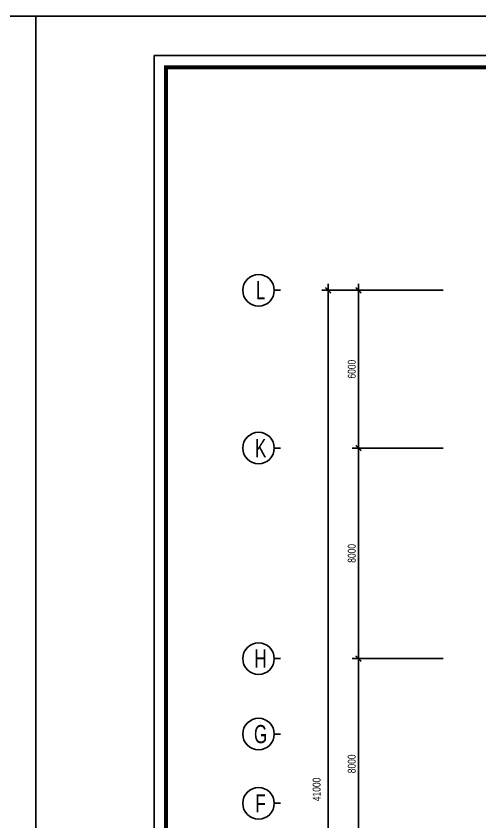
# Model space of a CAD drawing. Header units: metres. Extents: x 352651 to 1421851, y -87441 to -24441.
# Drawn here: x 1332001 to 1349624, y -55066 to -24441 of the extents above; entities that cross this region are included whole.
import ezdxf
from ezdxf.enums import TextEntityAlignment as Align

# ---------------------------------------------------------------- set-up
doc = ezdxf.new("R2010")
doc.units = ezdxf.units.M
doc.header["$LTSCALE"] = 300
doc.header["$MEASUREMENT"] = 0
doc.header["$PDMODE"] = 2
doc.linetypes.add('DASHED2', pattern=[0.375, 0.25, -0.125])
doc.layers.get('0').update_dxf_attribs({"linetype": 'CONTINUOUS'})
doc.layers.get('Defpoints').update_dxf_attribs({"linetype": 'CONTINUOUS'})
for name, color, linetype in [('0-TEXT', 7, 'CONTINUOUS'), ('0-THAY', 7, 'CONTINUOUS'), ('DIM', 1, 'CONTINUOUS'), ('HATCH', 145, 'CONTINUOUS'), ('TEXT', 4, 'CONTINUOUS'), ('THAY', 9, 'CONTINUOUS'), ('TUONG', 7, 'CONTINUOUS')]:
    doc.layers.add(name, color=color, linetype=linetype)
doc.styles.add('CHUKICHTHUOC', font='vnshx.shx', dxfattribs={"width": 0.8, "height": 300, "bigfont": '@extfont2.shx'})
doc.styles.add('CHUTENTRUC', font='VnAvantH.TTF', dxfattribs={"width": 0.8})
doc.dimstyles.new('150', dxfattribs={"dimscale": 150, "dimtxt": 2, "dimasz": 0.1, "dimexe": 1, "dimexo": 0, "dimgap": 0.7, "dimtad": 1, "dimdec": 0, "dimzin": 0, "dimdsep": 46, "dimtxsty": 'CHUKICHTHUOC', "dimblk": 'ARR', "dimcen": 0, "dimdle": 1, "dimclrd": 3, "dimclre": 3, "dimclrt": 3, "dimadec": 0, "dimazin": 0, "dimtfac": 1, "dimtdec": 0, "dimtix": 1, "dimtmove": 2, "dimatfit": 3, "dimldrblk": 'ARR', "dimfxl": 1, "dimtolj": 1, "dimtzin": 0, "dimarcsym": 0})

# ---------------------------------------------------------------- blocks, each defined once
blk = doc.blocks.new('ARR')
at = {"color": 1}
for p, q in [((-16, 0), (16, 0)), ((0, -16), (0, 16))]:
    blk.add_line(p, q, dxfattribs=at)
at = {"color": 3, "const_width": 3.6}
blk.add_lwpolyline([(-7.1, -7.1), (7.1, 7.1)], dxfattribs=at)
blk = doc.blocks.new('*D168')
at = {"layer": 'Defpoints', "color": 0, "transparency": 16777216}
for p in [(1345011, -34860), (1348228, -34860), (1348228, -40860)]:
    blk.add_point(p, dxfattribs=at)
at = {"layer": 'DIM', "color": 3, "lineweight": -2, "transparency": 16777216}
for p, q in [((1348228, -34860), (1344861, -34860)), ((1345011, -40845), (1345011, -34875)), ((1348228, -40860), (1344861, -40860))]:
    blk.add_line(p, q, dxfattribs=at)
at = {"layer": 'DIM', "color": 3, "lineweight": -2, "transparency": 16777216, "xscale": 15, "yscale": 15, "zscale": 15}
for p, rotation in [((1345011, -34860), 90), ((1345011, -40860), 270)]:
    blk.add_blockref('ARR', p, dxfattribs=dict(at, rotation=rotation))
at = {"layer": 'DIM', "color": 3, "transparency": 16777216, "insert": (1344756, -37860), "char_height": 300, "attachment_point": 5, "rotation": 90, "style": 'CHUKICHTHUOC'}
blk.add_mtext('\\A1;6000', dxfattribs=at)
blk = doc.blocks.new('*D169')
at = {"layer": 'Defpoints', "color": 0, "transparency": 16777216}
for p in [(1343860, -34860), (1348228, -34860), (1348228, -75860)]:
    blk.add_point(p, dxfattribs=at)
at = {"layer": 'DIM', "color": 3, "lineweight": -2, "transparency": 16777216}
for p, q in [((1348228, -34860), (1343710, -34860)), ((1343860, -75845), (1343860, -34875)), ((1348228, -75860), (1343710, -75860))]:
    blk.add_line(p, q, dxfattribs=at)
at = {"layer": 'DIM', "color": 3, "lineweight": -2, "transparency": 16777216, "xscale": 15, "yscale": 15, "zscale": 15}
for p, rotation in [((1343860, -34860), 90), ((1343860, -75860), 270)]:
    blk.add_blockref('ARR', p, dxfattribs=dict(at, rotation=rotation))
at = {"layer": 'DIM', "color": 3, "transparency": 16777216, "insert": (1343422, -53832), "char_height": 300, "attachment_point": 5, "rotation": 90, "style": 'CHUKICHTHUOC'}
blk.add_mtext('\\A1;41000', dxfattribs=at)
blk = doc.blocks.new('*D181')
at = {"layer": 'Defpoints', "color": 0, "transparency": 16777216}
for p in [(1345011, -40860), (1348228, -40860), (1348228, -48860)]:
    blk.add_point(p, dxfattribs=at)
at = {"layer": 'DIM', "color": 3, "lineweight": -2, "transparency": 16777216}
for p, q in [((1348228, -40860), (1344861, -40860)), ((1345011, -48845), (1345011, -40875)), ((1348228, -48860), (1344861, -48860))]:
    blk.add_line(p, q, dxfattribs=at)
at = {"layer": 'DIM', "color": 3, "lineweight": -2, "transparency": 16777216, "xscale": 15, "yscale": 15, "zscale": 15}
for p, rotation in [((1345011, -40860), 90), ((1345011, -48860), 270)]:
    blk.add_blockref('ARR', p, dxfattribs=dict(at, rotation=rotation))
at = {"layer": 'DIM', "color": 3, "transparency": 16777216, "insert": (1344756, -44860), "char_height": 300, "attachment_point": 5, "rotation": 90, "style": 'CHUKICHTHUOC'}
blk.add_mtext('\\A1;8000', dxfattribs=at)
blk = doc.blocks.new('*D182')
at = {"layer": 'Defpoints', "color": 0, "transparency": 16777216}
for p in [(1345011, -48860), (1347978, -48860), (1348228, -56860)]:
    blk.add_point(p, dxfattribs=at)
at = {"layer": 'DIM', "color": 3, "lineweight": -2, "transparency": 16777216}
for p, q in [((1347978, -48860), (1344861, -48860)), ((1345011, -56845), (1345011, -48875)), ((1348228, -56860), (1344861, -56860))]:
    blk.add_line(p, q, dxfattribs=at)
at = {"layer": 'DIM', "color": 3, "lineweight": -2, "transparency": 16777216, "xscale": 15, "yscale": 15, "zscale": 15}
for p, rotation in [((1345011, -48860), 90), ((1345011, -56860), 270)]:
    blk.add_blockref('ARR', p, dxfattribs=dict(at, rotation=rotation))
at = {"layer": 'DIM', "color": 3, "transparency": 16777216, "insert": (1344756, -52860), "char_height": 300, "attachment_point": 5, "rotation": 90, "style": 'CHUKICHTHUOC'}
blk.add_mtext('\\A1;8000', dxfattribs=at)
blk = doc.blocks.new('TENTRUC')
at = {"layer": '0-THAY'}
blk.add_line((0, -1.4), (0, -0.4), dxfattribs=at)
blk.add_circle((0, -4), 2.6, dxfattribs=at)
at = {"layer": '0-TEXT', "style": 'CHUTENTRUC', "width": 0.7}
blk.add_attdef('E5', text='', height=3, dxfattribs=at).set_placement((0, -4), align=Align.MIDDLE_CENTER)

msp = doc.modelspace()

# ---------------------------------------------------------------- linework, layer by layer
for const_width in [150, 51.9]:
    msp.add_lwpolyline([(1337700.9, -85490.5), (1419900.9, -85490.5), (1419900.9, -26390.5), (1337700.9, -26390.5)], close=True, dxfattribs=dict(const_width=const_width))
at = {"layer": 'Defpoints', "linetype": 'DASHED2'}
for points in [[(1243650.9, -87440.5), (1332750.9, -87440.5), (1332750.9, -24440.5), (1243650.9, -24440.5)], [(1243650.9, -87440.5), (1332750.9, -87440.5), (1332750.9, -24440.5), (1243650.9, -24440.5)], [(1332750.9, -87440.5), (1421850.9, -87440.5), (1421850.9, -24440.5), (1332750.9, -24440.5)], [(1332750.9, -87440.5), (1421850.9, -87440.5), (1421850.9, -24440.5), (1332750.9, -24440.5)]]:
    msp.add_lwpolyline(points, close=True, dxfattribs=at)
at = {"layer": 'HATCH', "linetype": 'ByBlock'}
msp.add_lwpolyline([(1337250.9, -85940.5), (1420350.9, -85940.5), (1420350.9, -25940.5), (1337250.9, -25940.5)], close=True, dxfattribs=at)
at = {"layer": 'THAY', "linetype": 'ByBlock'}
msp.add_lwpolyline([(1337250.9, -85940.5), (1420350.9, -85940.5), (1420350.9, -25940.5), (1337250.9, -25940.5)], close=True, dxfattribs=at)
at = {"layer": 'TUONG'}
for points in [[(1243650.9, -87440.5), (1332750.9, -87440.5), (1332750.9, -24440.5), (1243650.9, -24440.5)], [(1332750.9, -87440.5), (1421850.9, -87440.5), (1421850.9, -24440.5), (1332750.9, -24440.5)]]:
    msp.add_lwpolyline(points, close=True, dxfattribs=at)

# ---------------------------------------------------------------- block references
at = {"layer": 'TEXT'}
ref = msp.add_blockref('TENTRUC', (1342135.2, -34859.5), dxfattribs=dict(at, xscale=-230.7692307692487, yscale=230.7692307692487, zscale=230.7692307692917, rotation=270))
ref.add_attrib('E5', 'l', dxfattribs={"layer": '0-TEXT', "height": 692.3, "style": 'CHUTENTRUC', "width": 0.7}).set_placement((1341290.9, -34859.5), align=Align.MIDDLE_CENTER)
ref = msp.add_blockref('TENTRUC', (1342135.2, -40859.5), dxfattribs=dict(at, xscale=-230.7692307692487, yscale=230.7692307692487, zscale=230.7692307692917, rotation=270))
ref.add_attrib('E5', 'k', dxfattribs={"layer": '0-TEXT', "height": 692.3, "style": 'CHUTENTRUC', "width": 0.7}).set_placement((1341290.9, -40859.5), align=Align.MIDDLE_CENTER)
ref = msp.add_blockref('TENTRUC', (1342135.2, -48859.5), dxfattribs=dict(at, xscale=-230.7692307692487, yscale=230.7692307692487, zscale=230.7692307692917, rotation=270))
ref.add_attrib('E5', 'h', dxfattribs={"layer": '0-TEXT', "height": 692.3, "style": 'CHUTENTRUC', "width": 0.7}).set_placement((1341290.9, -48859.5), align=Align.MIDDLE_CENTER)
ref = msp.add_blockref('TENTRUC', (1342135.2, -51729.5), dxfattribs=dict(at, xscale=-230.7692307692487, yscale=230.7692307692487, zscale=230.7692307692917, rotation=270))
ref.add_attrib('E5', 'g', dxfattribs={"layer": '0-TEXT', "height": 692.3, "style": 'CHUTENTRUC', "width": 0.7}).set_placement((1341290.9, -51729.5), align=Align.MIDDLE_CENTER)
ref = msp.add_blockref('TENTRUC', (1342135.2, -54359.5), dxfattribs=dict(at, xscale=-230.7692307692487, yscale=230.7692307692487, zscale=230.7692307692917, rotation=270))
ref.add_attrib('E5', 'f', dxfattribs={"layer": '0-TEXT', "height": 692.3, "style": 'CHUTENTRUC', "width": 0.7}).set_placement((1341290.9, -54359.5), align=Align.MIDDLE_CENTER)

# ---------------------------------------------------------------- dimensions: what is measured, and where the dimension line sits
at = {"layer": 'DIM'}
dim = msp.add_linear_dim(base=(1343859.9, -34859.5), p1=(1348227.8, -75859.5), p2=(1348227.8, -34859.5), angle=90, dimstyle='150', dxfattribs=at)
dim.commit()
dim.dimension.update_dxf_attribs({"geometry": '*D169', "text_midpoint": (1343422.4, -53831.9), "dimtype": 160})
for base, p1, p2, picture, middle in [((1345010.6, -34859.5), (1348227.8, -40859.5), (1348227.8, -34859.5), '*D168', (1344755.6, -37859.5)), ((1345010.6, -40859.5), (1348227.8, -48859.5), (1348227.8, -40859.5), '*D181', (1344755.6, -44859.5)), ((1345010.6, -48859.5), (1348227.8, -56859.5), (1347977.8, -48859.5), '*D182', (1344755.6, -52859.5))]:
    dim = msp.add_linear_dim(base=base, p1=p1, p2=p2, angle=90, dimstyle='150', dxfattribs=at)
    dim.commit()
    dim.dimension.update_dxf_attribs({"geometry": picture, "text_midpoint": middle})

doc.saveas('drawing.dxf')
